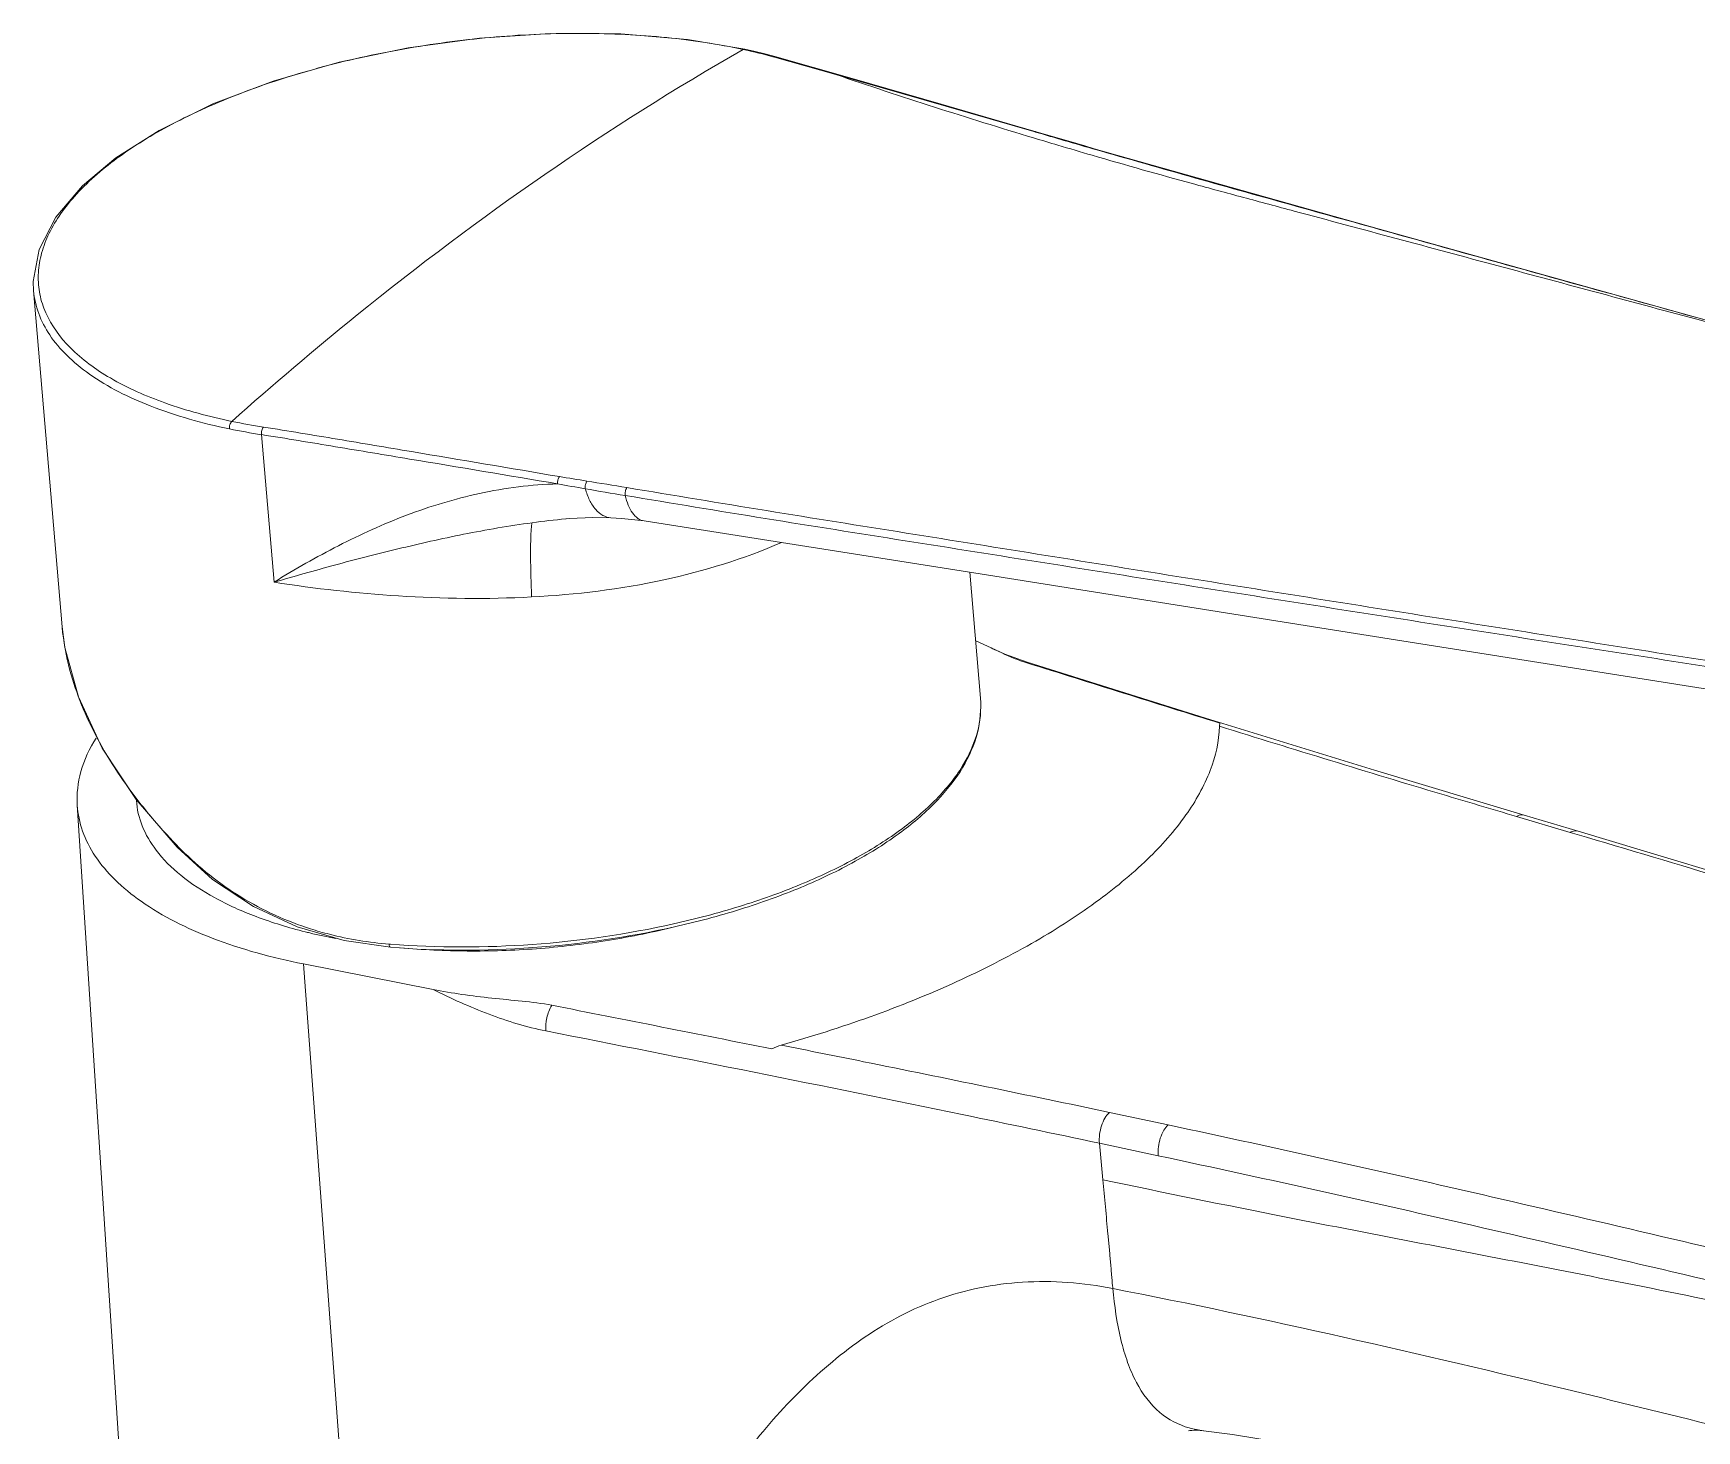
# Model space of a CAD drawing. Header units: millimetres. Extents: x 1931 to 2525, y -1753 to -1333.
# Drawn here: x 2434.54 to 2476.64, y -1453.1 to -1417.73 of the extents above; entities that cross this region are included whole.
import ezdxf

# ---------------------------------------------------------------- set-up
doc = ezdxf.new("R2010")
doc.units = ezdxf.units.MM
doc.header["$LTSCALE"] = 0.1
doc.layers.get('0').update_dxf_attribs({"lineweight": 13})

msp = doc.modelspace()

# ---------------------------------------------------------------- linework, layer by layer
at = {"color": 7, "linetype": 'Continuous'}
for p, q in [((2452.549, -1418.136), (2452.55, -1418.136)), ((2453.305, -1418.321), (2453.09, -1418.264)), ((2453.305, -1418.321), (2453.258, -1418.327)), ((2453.3, -1418.338), (2453.258, -1418.327)), ((2454.853, -1418.778), (2453.3, -1418.338)), ((2453.305, -1418.321), (2453.305, -1418.321)), ((2455.262, -1418.878), (2453.305, -1418.321)), ((2459.866, -1420.223), (2454.853, -1418.778)), ((2457.518, -1419.53), (2455.262, -1418.878)), ((2460.063, -1420.267), (2457.518, -1419.53)), ((2437.726, -1420.191), (2436.637, -1420.883)), ((2459.904, -1420.221), (2459.866, -1420.223)), ((2459.901, -1420.233), (2459.866, -1420.223)), ((2460.071, -1420.282), (2459.901, -1420.233)), ((2460.806, -1420.485), (2460.063, -1420.267)), ((2460.523, -1420.402), (2460.485, -1420.403)), ((2460.519, -1420.413), (2460.485, -1420.403)), ((2436.637, -1420.883), (2436.637, -1420.883)), ((2461.389, -1420.655), (2461.353, -1420.655)), ((2461.387, -1420.665), (2461.353, -1420.655)), ((2435.274, -1432.756), (2434.552, -1424.245)), ((2440.637, -1431.625), (2440.32, -1427.892)), ((2448.026, -1430.023), (2448.018, -1430.024)), ((2449.157, -1429.993), (2449.156, -1429.993)), ((2458.51, -1434.563), (2458.24, -1431.374)), ((2458.392, -1433.109), (2458.778, -1433.288)), ((2459.686, -1433.666), (2459.609, -1433.641)), ((2459.69, -1433.651), (2459.61, -1433.642)), ((2464.57, -1435.194), (2464.564, -1435.273)), ((2472.268, -1437.522), (2468.486, -1436.386)), ((2435.657, -1437.268), (2436.727, -1453.684)), ((2437.15, -1437.129), (2438.183, -1438.335)), ((2472.071, -1437.554), (2473.437, -1437.957)), ((2472.268, -1437.521), (2473.634, -1437.925)), ((2456.512, -1437.942), (2456.495, -1437.954)), ((2473.608, -1438.008), (2473.437, -1437.957)), ((2473.635, -1437.925), (2473.634, -1437.925)), ((2441.225, -1440.351), (2442.41, -1440.696)), ((2442.41, -1440.696), (2443.583, -1440.866)), ((2443.585, -1440.788), (2443.549, -1440.785)), ((2443.583, -1440.866), (2443.583, -1440.866)), ((2441.38, -1441.287), (2442.761, -1459.849)), ((2444.661, -1441.936), (2441.38, -1441.287)), ((2463.259, -1445.361), (2461.773, -1445.044)), ((2461.608, -1446.748), (2461.522, -1445.825)), ((2461.522, -1445.826), (2463.007, -1446.14)), ((2464.16, -1453.099), (2464.158, -1453.099))]:
    msp.add_line(p, q, dxfattribs=at)
for points in [[(2452.55, -1418.136), (2451.095, -1417.89), (2449.413, -1417.748), (2447.644, -1417.736), (2445.839, -1417.854), (2444.028, -1418.101), (2442.28, -1418.466), (2440.614, -1418.945), (2439.088, -1419.523), (2437.726, -1420.191)], [(2453.09, -1418.264), (2452.781, -1418.188), (2452.549, -1418.136)], [(2461.389, -1420.655), (2461.15, -1420.585), (2460.806, -1420.485)], [(2436.637, -1420.883), (2435.787, -1421.594), (2435.113, -1422.386), (2434.692, -1423.203), (2434.544, -1424.019), (2434.553, -1424.252)], [(2482.091, -1426.438), (2476.664, -1424.936), (2468.609, -1422.693), (2461.389, -1420.655)], [(2448.017, -1430.024), (2448.113, -1430.015), (2448.699, -1429.987), (2449.156, -1429.993)], [(2449.157, -1429.993), (2449.428, -1430.01), (2449.764, -1430.044), (2450.001, -1430.076)], [(2450.001, -1430.076), (2458.506, -1431.416), (2467.999, -1432.92), (2478.293, -1434.55)], [(2435.274, -1432.756), (2435.342, -1433.277), (2435.686, -1434.531), (2436.289, -1435.825), (2437.15, -1437.129)], [(2459.69, -1433.651), (2459.129, -1433.445), (2458.779, -1433.288)], [(2468.486, -1436.386), (2464.207, -1435.066), (2459.69, -1433.651)], [(2489.192, -1442.892), (2484.577, -1441.321), (2479.293, -1439.633), (2473.634, -1437.925)], [(2438.183, -1438.335), (2439.079, -1439.147), (2440.116, -1439.837), (2441.225, -1440.351)], [(2463.772, -1453.1), (2463.805, -1453.097), (2463.861, -1453.093), (2463.921, -1453.09), (2463.983, -1453.089), (2464.036, -1453.09), (2464.068, -1453.091), (2464.103, -1453.093), (2464.16, -1453.099)], [(2464.157, -1453.099), (2464.887, -1453.193), (2466.071, -1453.393), (2467.471, -1453.663), (2469.02, -1453.972), (2470.656, -1454.291), (2472.382, -1454.611), (2474.2, -1454.933), (2476.111, -1455.276), (2478.095, -1455.662), (2480.099, -1456.105)]]:
    msp.add_lwpolyline(points, dxfattribs=at)
for centre, radius, start, end in [((2449.31, -1432.953), 15.151, 77.6672, 77.8118), ((2449.492, -1432.14), 14.318, 74.7473, 77.6829), ((2503.822, -1274.669), 152.202, 251.23189, 253.20957), ((2506.069, -1267.301), 159.904, 253.20166, 253.43181), ((2412.783, -1582.498), 168.968, 73.6018, 73.74776), ((2506.812, -1264.798), 162.515, 253.43205, 253.75087), ((2504.649, -1270.076), 156.68, 253.64111, 253.95873), ((2442.115, -1428.284), 9.18, 126.1217, 126.5206), ((2442.86, -1411.519), 16.569, 258.3297, 261.1838), ((2442.983, -1411.015), 16.889, 258.3384, 261.1016), ((2461.088, -1350.105), 79.95, 260.47475, 260.98017), ((2455.952, -1385.521), 44.369, 259.4285, 260.3465), ((2487.427, -1201.831), 230.736, 260.29033, 260.54517), ((2424.765, -1578.004), 150.825, 80.53594, 80.92501), ((2449.955, -1450.662), 20.729, 95.3622, 97.7278), ((2881.385, -94.802), 1403.704, 252.517248, 252.726118), ((2444.464, -1432.222), 8.733, 223.9519, 224.2036), ((2444.071, -1432.545), 8.245, 251.5339, 252.2608), ((2444.678, -1427.584), 13.294, 255.8374, 256.3423), ((2444.939, -1426.47), 14.438, 256.3817, 259.0678), ((2095.068, -3235.883), 1827.88, 78.699923, 78.878072)]:
    msp.add_arc(centre, radius, start, end, dxfattribs=at)
for points, knots in [([(2452.508, -1418.144), (2451.871, -1418.007), (2450.526, -1417.804), (2448.432, -1417.704), (2446.243, -1417.796), (2444.044, -1418.077), (2441.918, -1418.537), (2439.945, -1419.159), (2438.2, -1419.916), (2437.162, -1420.537), (2436.704, -1420.869)], [0, 0, 0, 0, 0.119204, 0.248044, 0.382728, 0.519085, 0.652844, 0.779896, 0.896578, 1, 1, 1, 1]), ([(2439.57, -1427.555), (2440.605, -1426.632), (2444.671, -1423.173), (2449.077, -1420.103), (2452.508, -1418.144)], [0, 0, 0, 0, 0.259779, 1, 1, 1, 1]), ([(2452.508, -1418.144), (2452.512, -1418.142), (2452.524, -1418.136), (2452.539, -1418.134), (2452.549, -1418.136)], [0, 0, 0, 0, 0.272129, 1, 1, 1, 1]), ([(2436.652, -1420.907), (2436.268, -1421.191), (2435.742, -1421.645), (2435.196, -1422.337), (2434.907, -1422.84), (2434.725, -1423.345), (2434.653, -1423.849), (2434.694, -1424.345), (2434.904, -1425.002), (2435.484, -1425.783), (2436.542, -1426.541), (2437.938, -1427.155), (2438.997, -1427.436), (2439.57, -1427.555)], [0, 0, 0, 0, 0.139671, 0.200818, 0.256725, 0.308314, 0.356928, 0.404296, 0.452327, 0.556845, 0.681134, 0.829034, 1, 1, 1, 1]), ([(2481.923, -1426.393), (2480.204, -1425.931), (2476.767, -1425.007), (2472.469, -1423.851), (2469.031, -1422.927), (2466.882, -1422.35), (2465.164, -1421.888), (2463.456, -1421.428), (2462.183, -1421.068), (2461.338, -1420.822)], [0, 0, 0, 0, 0.250397, 0.500796, 0.625996, 0.751194, 0.813795, 0.876295, 1, 1, 1, 1]), ([(2481.924, -1426.392), (2480.212, -1425.92), (2476.788, -1424.973), (2471.654, -1423.547), (2467.375, -1422.354), (2463.951, -1421.399), (2462.242, -1420.911), (2461.387, -1420.665)], [0, 0, 0, 0, 0.249876, 0.499827, 0.749812, 0.874827, 1, 1, 1, 1]), ([(2439.508, -1427.745), (2438.826, -1427.605), (2437.593, -1427.263), (2436.212, -1426.582), (2435.394, -1425.916), (2434.952, -1425.399), (2434.66, -1424.842), (2434.57, -1424.447), (2434.552, -1424.251)], [0, 0, 0, 0, 0.324335, 0.593891, 0.709687, 0.813709, 0.908693, 1, 1, 1, 1]), ([(2439.508, -1427.745), (2439.504, -1427.71), (2439.513, -1427.64), (2439.546, -1427.576), (2439.57, -1427.555)], [0, 0, 0, 0, 0.525714, 1, 1, 1, 1]), ([(2440.371, -1427.7), (2440.349, -1427.723), (2440.322, -1427.789), (2440.316, -1427.857), (2440.32, -1427.892)], [0, 0, 0, 0, 0.469465, 1, 1, 1, 1]), ([(2440.371, -1427.7), (2440.996, -1427.798), (2442.243, -1428.007), (2444.739, -1428.424), (2446.61, -1428.742), (2447.858, -1428.953)], [0, 0, 0, 0, 0.249898, 0.499896, 1, 1, 1, 1]), ([(2447.812, -1429.137), (2446.564, -1428.927), (2444.691, -1428.612), (2442.193, -1428.197), (2440.945, -1427.989), (2440.32, -1427.892)], [0, 0, 0, 0, 0.500215, 0.750241, 1, 1, 1, 1]), ([(2447.858, -1428.953), (2447.839, -1428.977), (2447.815, -1429.039), (2447.809, -1429.104), (2447.812, -1429.137)], [0, 0, 0, 0, 0.478651, 1, 1, 1, 1]), ([(2440.637, -1431.625), (2441.167, -1431.296), (2442.257, -1430.676), (2443.986, -1429.889), (2445.844, -1429.322), (2447.148, -1429.154), (2447.812, -1429.137)], [0, 0, 0, 0, 0.243583, 0.489627, 0.740468, 1, 1, 1, 1]), ([(2448.554, -1429.067), (2448.534, -1429.093), (2448.511, -1429.158), (2448.507, -1429.227), (2448.512, -1429.261)], [0, 0, 0, 0, 0.483558, 1, 1, 1, 1]), ([(2449.156, -1429.993), (2449.088, -1429.99), (2448.941, -1429.945), (2448.757, -1429.782), (2448.609, -1429.546), (2448.541, -1429.361), (2448.512, -1429.262)], [0, 0, 0, 0, 0.198428, 0.429487, 0.700614, 1, 1, 1, 1]), ([(2449.565, -1429.232), (2449.544, -1429.259), (2449.52, -1429.327), (2449.517, -1429.398), (2449.524, -1429.432)], [0, 0, 0, 0, 0.489298, 1, 1, 1, 1]), ([(2450.001, -1430.076), (2449.946, -1430.068), (2449.829, -1430.018), (2449.692, -1429.871), (2449.588, -1429.669), (2449.543, -1429.515), (2449.524, -1429.432)], [0, 0, 0, 0, 0.2006, 0.431383, 0.700465, 1, 1, 1, 1]), ([(2477.821, -1433.902), (2475.464, -1433.539), (2470.749, -1432.808), (2463.677, -1431.698), (2457.782, -1430.763), (2453.063, -1430.016), (2450.704, -1429.629), (2449.524, -1429.432)], [0, 0, 0, 0, 0.249744, 0.499649, 0.74967, 0.874727, 1, 1, 1, 1]), ([(2449.565, -1429.232), (2450.743, -1429.428), (2453.099, -1429.817), (2457.813, -1430.57), (2463.702, -1431.516), (2470.767, -1432.642), (2475.477, -1433.387), (2477.832, -1433.757)], [0, 0, 0, 0, 0.125212, 0.250255, 0.500272, 0.750193, 1, 1, 1, 1]), ([(2447.168, -1430.122), (2446.587, -1430.2), (2445.447, -1430.395), (2443.782, -1430.774), (2442.183, -1431.181), (2441.145, -1431.48), (2440.637, -1431.625)], [0, 0, 0, 0, 0.262145, 0.516928, 0.763502, 1, 1, 1, 1]), ([(2447.153, -1432), (2447.145, -1431.781), (2447.132, -1431.37), (2447.126, -1430.881), (2447.131, -1430.549), (2447.137, -1430.362), (2447.149, -1430.224), (2447.159, -1430.15), (2447.168, -1430.122)], [0, 0, 0, 0, 0.350659, 0.655374, 0.779681, 0.880252, 0.95386, 1, 1, 1, 1]), ([(2453.473, -1430.625), (2452.519, -1431.035), (2450.436, -1431.679), (2448.278, -1431.942), (2447.153, -1432)], [0, 0, 0, 0, 0.479889, 1, 1, 1, 1]), ([(2447.153, -1432), (2446.031, -1432.059), (2443.847, -1432.031), (2441.679, -1431.789), (2440.637, -1431.625)], [0, 0, 0, 0, 0.515805, 1, 1, 1, 1]), ([(2435.274, -1432.756), (2435.306, -1433.127), (2435.487, -1434.101), (2436.132, -1435.649), (2436.856, -1436.725), (2437.278, -1437.257)], [0, 0, 0, 0, 0.224246, 0.59177, 1, 1, 1, 1]), ([(2458.778, -1433.288), (2458.844, -1433.319), (2459.115, -1433.448), (2459.391, -1433.573), (2459.608, -1433.641)], [0, 0, 0, 0, 0.241782, 1, 1, 1, 1]), ([(2458.51, -1434.563), (2458.534, -1434.848), (2458.474, -1435.457), (2458.07, -1436.336), (2457.385, -1437.177), (2456.796, -1437.671), (2456.466, -1437.911)], [0, 0, 0, 0, 0.209948, 0.438908, 0.700146, 1, 1, 1, 1]), ([(2458.51, -1434.563), (2458.535, -1434.855), (2458.476, -1435.474), (2458.08, -1436.364), (2457.41, -1437.208), (2456.834, -1437.702), (2456.512, -1437.942)], [0, 0, 0, 0, 0.215012, 0.446126, 0.70555, 1, 1, 1, 1]), ([(2453.471, -1443.342), (2454.987, -1442.916), (2457.15, -1442.15), (2459.764, -1440.83), (2461.388, -1439.8), (2462.712, -1438.718), (2463.711, -1437.6), (2464.362, -1436.457), (2464.547, -1435.653), (2464.564, -1435.273)], [0, 0, 0, 0, 0.328226, 0.47599, 0.609822, 0.728373, 0.831458, 0.920648, 1, 1, 1, 1]), ([(2472.071, -1437.554), (2471.441, -1437.368), (2468.934, -1436.622), (2466.435, -1435.854), (2464.564, -1435.273)], [0, 0, 0, 0, 0.251203, 1, 1, 1, 1]), ([(2436.134, -1435.569), (2435.969, -1435.833), (2435.71, -1436.379), (2435.639, -1436.984), (2435.657, -1437.268)], [0, 0, 0, 0, 0.522258, 1, 1, 1, 1]), ([(2435.657, -1437.268), (2435.672, -1437.491), (2435.768, -1437.947), (2436.101, -1438.591), (2436.611, -1439.191), (2437.563, -1439.962), (2439.165, -1440.745), (2440.594, -1441.131), (2441.38, -1441.287)], [0, 0, 0, 0, 0.090148, 0.185184, 0.289362, 0.405436, 0.677058, 1, 1, 1, 1]), ([(2437.652, -1438.406), (2437.51, -1438.218), (2437.275, -1437.821), (2437.168, -1437.369), (2437.153, -1437.15)], [0, 0, 0, 0, 0.516891, 1, 1, 1, 1]), ([(2437.278, -1437.257), (2437.347, -1437.345), (2437.634, -1437.698), (2437.938, -1438.036), (2438.177, -1438.283)], [0, 0, 0, 0, 0.245207, 1, 1, 1, 1]), ([(2472.268, -1437.521), (2472.253, -1437.517), (2472.186, -1437.505), (2472.116, -1437.528), (2472.071, -1437.554)], [0, 0, 0, 0, 0.233537, 1, 1, 1, 1]), ([(2456.495, -1437.954), (2456.129, -1438.226), (2455.313, -1438.737), (2453.952, -1439.383), (2452.419, -1439.934), (2450.164, -1440.532), (2447.197, -1440.959), (2444.779, -1440.962), (2443.583, -1440.866)], [0, 0, 0, 0, 0.101468, 0.213629, 0.335043, 0.463703, 0.732801, 1, 1, 1, 1]), ([(2456.466, -1437.911), (2456.099, -1438.178), (2455.282, -1438.682), (2453.922, -1439.318), (2452.392, -1439.862), (2450.142, -1440.454), (2447.186, -1440.877), (2444.777, -1440.881), (2443.585, -1440.788)], [0, 0, 0, 0, 0.101419, 0.213641, 0.335123, 0.463814, 0.732861, 1, 1, 1, 1]), ([(2473.634, -1437.925), (2473.586, -1437.911), (2473.513, -1437.919), (2473.452, -1437.949), (2473.437, -1437.957)], [0, 0, 0, 0, 0.736796, 1, 1, 1, 1]), ([(2488.986, -1442.919), (2485.176, -1441.579), (2480.052, -1439.927), (2474.895, -1438.388), (2473.608, -1438.008)], [0, 0, 0, 0, 0.750552, 1, 1, 1, 1]), ([(2441.425, -1440.474), (2441.006, -1440.369), (2440.22, -1440.129), (2439.156, -1439.656), (2438.291, -1439.096), (2437.831, -1438.643), (2437.652, -1438.406)], [0, 0, 0, 0, 0.296374, 0.562311, 0.796273, 1, 1, 1, 1]), ([(2438.177, -1438.283), (2438.175, -1438.288), (2438.171, -1438.305), (2438.174, -1438.326), (2438.183, -1438.335)], [0, 0, 0, 0, 0.292078, 1, 1, 1, 1]), ([(2438.203, -1438.311), (2438.649, -1438.769), (2439.658, -1439.599), (2440.84, -1440.159), (2441.459, -1440.366)], [0, 0, 0, 0, 0.494863, 1, 1, 1, 1]), ([(2450.701, -1440.367), (2450.145, -1440.502), (2449.008, -1440.727), (2447.278, -1440.925), (2445.543, -1440.984), (2444.393, -1440.929), (2443.829, -1440.877)], [0, 0, 0, 0, 0.248129, 0.501613, 0.754279, 1, 1, 1, 1]), ([(2441.559, -1440.398), (2441.717, -1440.449), (2442.368, -1440.636), (2443.041, -1440.744), (2443.549, -1440.785)], [0, 0, 0, 0, 0.246053, 1, 1, 1, 1]), ([(2443.583, -1440.866), (2443.572, -1440.865), (2443.554, -1440.832), (2443.551, -1440.804), (2443.549, -1440.785)], [0, 0, 0, 0, 0.362288, 1, 1, 1, 1]), ([(2447.662, -1442.332), (2447.415, -1442.283), (2446.908, -1442.227), (2446.149, -1442.155), (2445.397, -1442.064), (2444.903, -1441.983), (2444.661, -1441.936)], [0, 0, 0, 0, 0.249445, 0.504344, 0.755903, 1, 1, 1, 1]), ([(2447.516, -1442.982), (2447.026, -1442.885), (2446.05, -1442.583), (2445.124, -1442.165), (2444.661, -1441.936)], [0, 0, 0, 0, 0.491441, 1, 1, 1, 1]), ([(2447.662, -1442.332), (2447.604, -1442.43), (2447.528, -1442.645), (2447.507, -1442.872), (2447.516, -1442.982)], [0, 0, 0, 0, 0.507083, 1, 1, 1, 1]), ([(2461.522, -1445.825), (2460.364, -1445.579), (2455.7, -1444.604), (2451.028, -1443.675), (2447.516, -1442.982)], [0, 0, 0, 0, 0.248566, 1, 1, 1, 1]), ([(2453.471, -1443.342), (2454.166, -1443.481), (2456.936, -1444.037), (2459.703, -1444.605), (2461.774, -1445.044)], [0, 0, 0, 0, 0.250829, 1, 1, 1, 1]), ([(2461.773, -1445.044), (2461.729, -1445.085), (2461.649, -1445.194), (2461.54, -1445.452), (2461.509, -1445.678), (2461.522, -1445.825)], [0, 0, 0, 0, 0.215385, 0.471931, 1, 1, 1, 1]), ([(2463.259, -1445.361), (2463.217, -1445.399), (2463.137, -1445.506), (2463.027, -1445.762), (2462.995, -1445.988), (2463.007, -1446.135)], [0, 0, 0, 0, 0.205934, 0.470763, 1, 1, 1, 1]), ([(2463.259, -1445.361), (2464.672, -1445.663), (2467.5, -1446.278), (2473.174, -1447.571), (2477.431, -1448.578), (2480.276, -1449.255)], [0, 0, 0, 0, 0.248272, 0.497439, 1, 1, 1, 1]), ([(2480.018, -1450.024), (2477.173, -1449.348), (2472.917, -1448.345), (2467.245, -1447.057), (2464.419, -1446.443), (2463.007, -1446.141)], [0, 0, 0, 0, 0.502779, 0.75187, 1, 1, 1, 1]), ([(2461.608, -1446.748), (2461.628, -1446.977), (2461.673, -1447.435), (2461.726, -1448.008), (2461.769, -1448.466), (2461.795, -1448.753), (2461.818, -1448.982), (2461.823, -1449.126), (2461.841, -1449.241), (2461.844, -1449.329), (2461.849, -1449.416), (2461.86, -1449.473), (2461.859, -1449.502)], [0, 0, 0, 0, 0.249712, 0.499311, 0.624067, 0.748923, 0.811417, 0.873793, 0.905609, 0.937212, 0.968708, 1, 1, 1, 1]), ([(2461.608, -1446.748), (2463.151, -1447.075), (2466.975, -1447.848), (2473.137, -1449.017), (2477.739, -1449.945), (2480.054, -1450.452)], [0, 0, 0, 0, 0.25148, 0.622033, 1, 1, 1, 1]), ([(2449.225, -1459.074), (2449.56, -1458.441), (2450.245, -1457.184), (2451.346, -1455.351), (2452.559, -1453.608), (2453.719, -1452.283), (2454.753, -1451.344), (2455.584, -1450.711), (2456.483, -1450.17), (2457.454, -1449.747), (2458.492, -1449.457), (2459.969, -1449.265), (2461.111, -1449.354), (2461.859, -1449.502)], [0, 0, 0, 0, 0.125406, 0.250177, 0.373904, 0.496319, 0.557172, 0.617911, 0.678779, 0.740177, 0.802595, 0.866527, 1, 1, 1, 1]), ([(2463.794, -1453.031), (2463.524, -1452.955), (2462.972, -1452.662), (2462.496, -1452.01), (2462.22, -1451.359), (2461.99, -1450.569), (2461.902, -1449.936), (2461.859, -1449.502)], [0, 0, 0, 0, 0.197159, 0.422922, 0.552789, 0.693512, 1, 1, 1, 1]), ([(2477.413, -1453.052), (2476.111, -1452.73), (2470.947, -1451.459), (2465.763, -1450.261), (2461.859, -1449.502)], [0, 0, 0, 0, 0.252234, 1, 1, 1, 1])]:
    msp.add_open_spline(points, degree=3, knots=knots, dxfattribs=at)
for points in [[(2436.703, -1420.869), (2436.681, -1420.865), (2436.655, -1420.87), (2436.637, -1420.883)], [(2453.471, -1443.342), (2453.389, -1443.365), (2453.31, -1443.397), (2453.236, -1443.438)], [(2464.158, -1453.099), (2464.035, -1453.086), (2463.913, -1453.064), (2463.794, -1453.031)]]:
    msp.add_open_spline(points, degree=3, dxfattribs=at)

doc.saveas('drawing.dxf')
